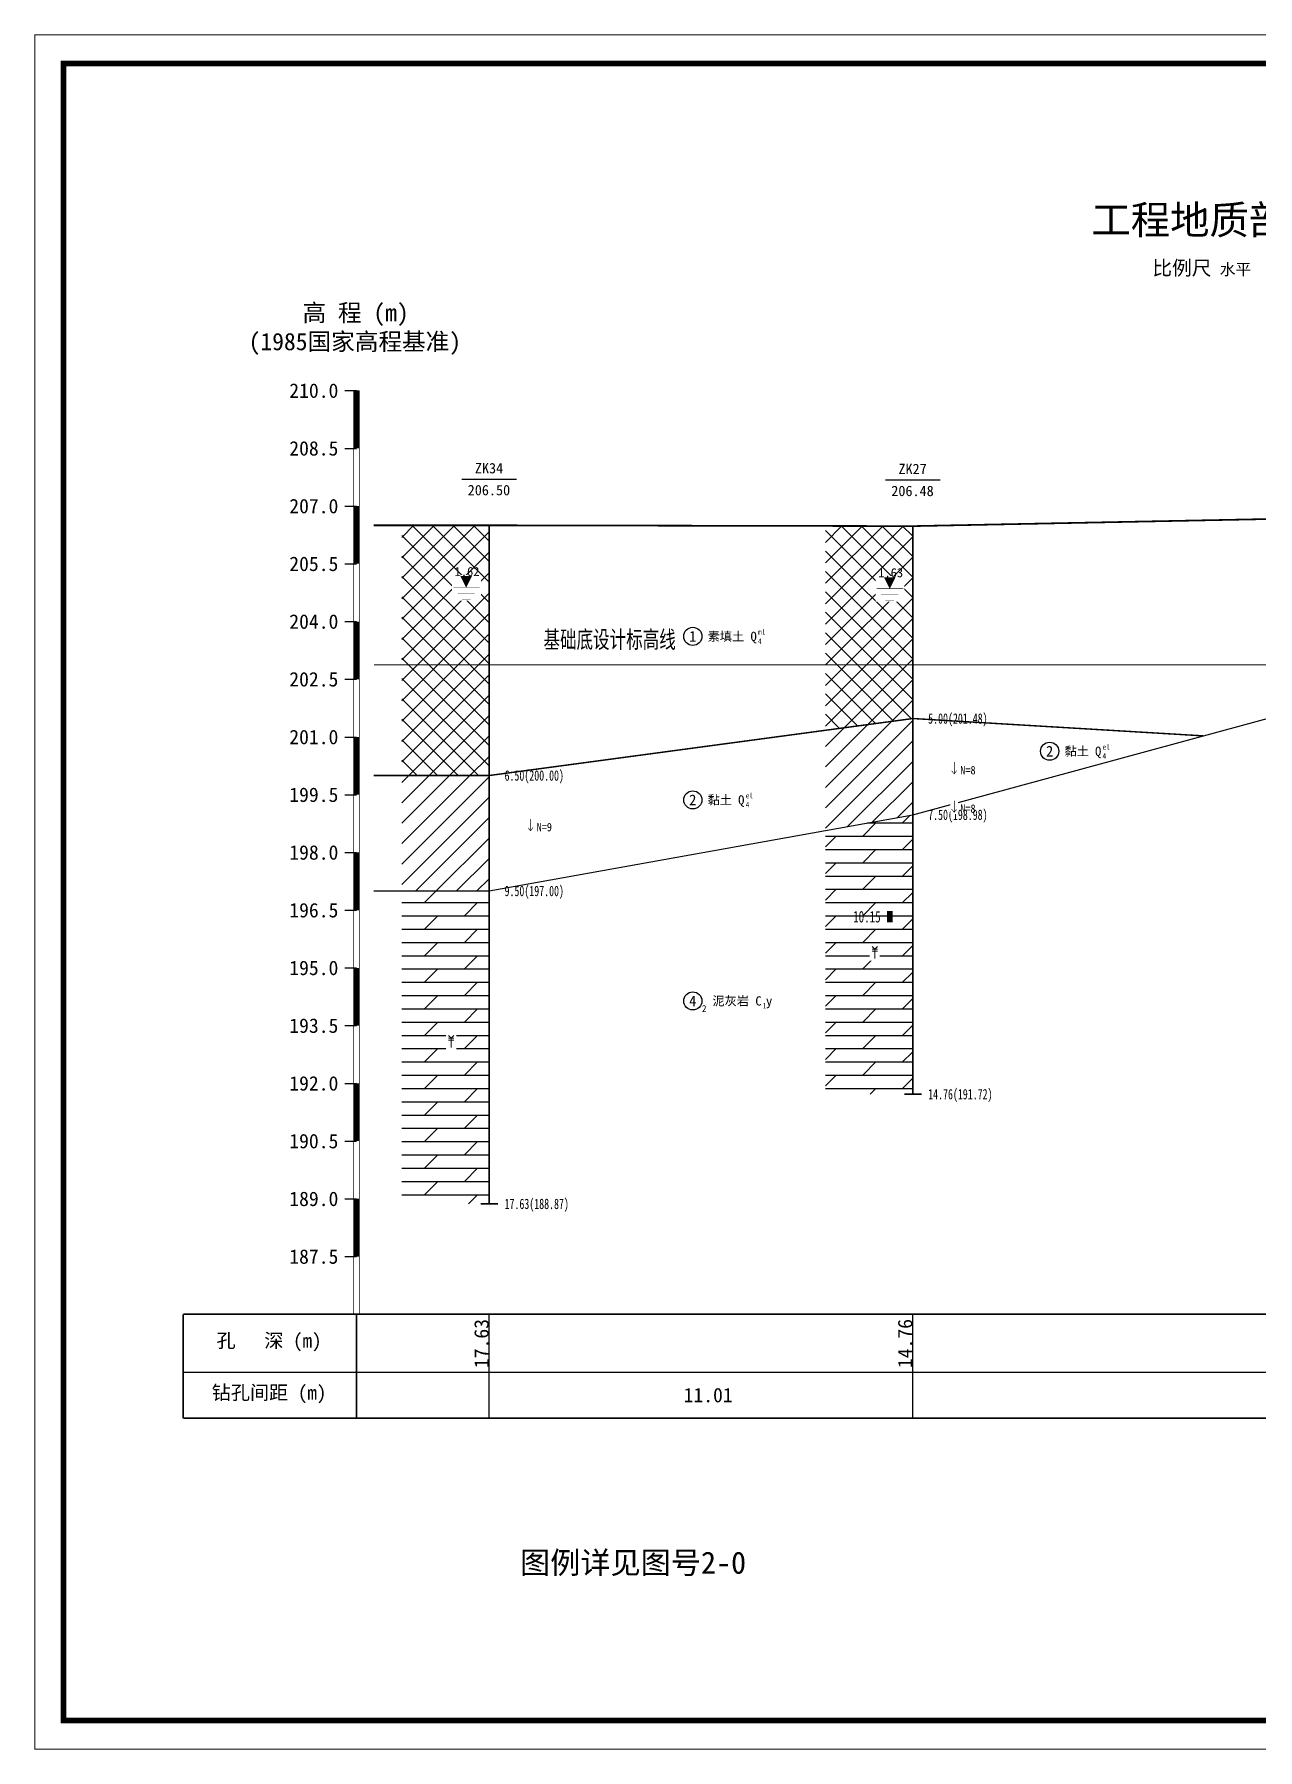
# Model space of a CAD drawing. Header units: millimetres. Extents: x -255 to 9196, y 129 to 426.
# Drawn here: x 6625.4 to 6837.3, y 129.3 to 426.4 of the extents above; entities that cross this region are included whole.
import ezdxf
from ezdxf.enums import TextEntityAlignment as Align

# ---------------------------------------------------------------- set-up
doc = ezdxf.new("R2010")
doc.units = ezdxf.units.MM
doc.linetypes.add('sx', pattern=[10, 5, 0, 5, 0])
for name, color, linetype in [('GiCAD_PouMian', 7, 'Continuous'), ('GICAD_QUYANG', 7, 'Continuous'), ('地质-图框', 7, 'Continuous'), ('地质-地层符号', 3, 'Continuous'), ('地质-地层线', 7, 'Continuous'), ('地质-地面线', 7, 'Continuous'), ('地质-填充花纹', 4, 'Continuous'), ('地质-文字', 7, 'Continuous'), ('地质-标注栏', 7, 'Continuous'), ('地质-标贯', 7, 'Continuous'), ('地质-水位线', 5, 'Continuous'), ('地质-钻孔', 7, 'Continuous')]:
    doc.layers.add(name, color=color, linetype=linetype)
doc.layers.add('不打印', color=7, linetype='Continuous', plot=False)
doc.styles.add('BG_ST', font='', dxfattribs={"width": 0.7})
doc.styles.add('LZ_FONTS_FS', font='simfang.ttf', dxfattribs={"width": 0.7})
doc.styles.add('LZ_PMT_LINE', font='', dxfattribs={"height": 2})
doc.styles.get("Standard").update_dxf_attribs({"font": 'simfang.ttf', "height": 2.5})
doc.styles.add('地下水位', font='', dxfattribs={"width": 0.7, "height": 1.58})
doc.styles.add('地层编号', font='', dxfattribs={"width": 0.7, "height": 1.85})
doc.styles.add('层底标注', font='', dxfattribs={"width": 0.7, "height": 1.8})
doc.styles.add('岩土名称', font='simfang.ttf', dxfattribs={"width": 0.7, "height": 1.55})
doc.styles.add('时代', font='', dxfattribs={"width": 0.7, "height": 1.6})
doc.styles.add('标注栏数据', font='simfang.ttf', dxfattribs={"width": 0.7, "height": 2.5})
doc.styles.add('标注栏项目', font='simfang.ttf', dxfattribs={"width": 0.7, "height": 3})
doc.styles.add('标贯动探', font='', dxfattribs={"width": 0.7, "height": 1.45})
doc.styles.add('标题', font='simfang.ttf', dxfattribs={"width": 0.7, "height": 8})
doc.styles.add('钻孔标注', font='', dxfattribs={"width": 0.7, "height": 1.8})
doc.styles.add('高程系统', font='simfang.ttf', dxfattribs={"width": 0.7, "height": 3})
doc.styles.get('BG_ST').set_extended_font_data('SimSun')
doc.styles.get('LZ_PMT_LINE').set_extended_font_data('SimSun')
doc.styles.get('地下水位').set_extended_font_data('FangSong_GB2312')
doc.styles.get('地层编号').set_extended_font_data('FangSong_GB2312')
doc.styles.get('层底标注').set_extended_font_data('FangSong_GB2312')
doc.styles.get('时代').set_extended_font_data('FangSong_GB2312')
doc.styles.get('标贯动探').set_extended_font_data('FangSong_GB2312')
doc.styles.get('钻孔标注').set_extended_font_data('FangSong_GB2312')
doc.linetypes.add('bzhjcx', pattern='A,0.001,[2,XX1.shx,S=1,R=0,X=1,Y=0],-2', length=2.001)
doc.linetypes.add('swx', pattern='A,7,-1.5,["●",LZ_PMT_LINE,S=0.05,R=0,X=0,Y=0],-1.5', length=10)
pattern_1 = [(0, (0, 0), (0, 2.3), []), (45, (0, 0), (4e-16, 4.5999997), [3.252691, -6.5053825])]
pattern_2 = [(45, (0, 0), (-1.76776695, 1.76776695), []), (135, (0, 0), (-1.76776695, -1.76776695), [])]
pattern_3 = [(45, (0, 0), (-1.76776695, 1.76776695), [])]

# ---------------------------------------------------------------- blocks, each defined once
blk = doc.blocks.new('WipeoutBlock')
blk.add_wipeout([(0, 0), (0, 1), (1, 1), (1, 0)])
blk = doc.blocks.new('FHzhong.dwg')
at = {"color": 1, "lineweight": 0}
for p, q in [((1.06, 1.62), (0.57, 2.04)), ((0.57, 1.62), (1.53, 1.62)), ((0.57, 1.25), (1.53, 1.25)), ((1.05, 0), (1.05, 1.62)), ((1.06, 1.62), (1.53, 2.04))]:
    blk.add_line(p, q, dxfattribs=at)
blk = doc.blocks.new('gkqy_yan.dwg不标1', base_point=(0, -1))
at = {"color": 1}
blk.add_solid([(-0.5, -2), (-0.5, 0), (0.5, -2), (0.5, 0)], dxfattribs=at)
blk = doc.blocks.new('gkbgfh')
at = {"linetype": 'Continuous'}
blk.add_wipeout([(-0.23, -0.2), (1.12, -0.2), (1.12, 2.33), (-0.23, 2.33)], dxfattribs=at).dxf.layer = '地质-标贯'
at = {"color": 1, "const_width": 0.1}
for points in [[(0.01, 0.61), (0.46, 0.08), (0.88, 0.64)], [(0.46, 2.13), (0.46, 0.08)]]:
    blk.add_lwpolyline(points, dxfattribs=at)
blk = doc.blocks.new('shuiweifh')
at = {"linetype": 'swx'}
blk.add_wipeout([(-2.47, -2.24), (2.54, -2.24), (2.54, 2.22), (-2.47, 2.22)], dxfattribs=at).dxf.layer = '地质-水位线'
at = {"color": 5}
blk.add_lwpolyline([(0, 0, 0, 2, 0), (0, 2, 2, 2, 0)], format="xyseb", dxfattribs=at)
for points, const_width in [([(-2.25, 0.02), (2.32, 0.02)], 0.075), ([(-1.5, -1), (1.5, -1)], 0.075), ([(-0.75, -2), (0.75, -2)], 0.05)]:
    blk.add_lwpolyline(points, dxfattribs=dict(at, const_width=const_width))

msp = doc.modelspace()

# ---------------------------------------------------------------- hatches: boundary and pattern name
at = {"layer": '地质-填充花纹', "linetype": 'Continuous'}
h = msp.add_hatch(dxfattribs=at)
h.set_pattern_fill('GKSTT', scale=0.5, style=0, pattern_type=2)
h.set_pattern_definition(pattern_2)
h.paths.add_polyline_path([(6704.07, 298.02), (6689.07, 298.02), (6689.07, 341.36), (6704.07, 341.36)])
h = msp.add_hatch(dxfattribs=at)
h.set_pattern_fill('GKSTT', scale=0.5, style=0, pattern_type=2)
h.set_pattern_definition(pattern_2)
h.paths.add_polyline_path([(6777.45, 341.22), (6777.45, 307.87), (6762.45, 305.85), (6762.45, 341.25)])
h = msp.add_hatch(dxfattribs=at)
h.set_pattern_fill('GKNXT', scale=0.5, style=0, pattern_type=2)
h.set_pattern_definition(pattern_3)
h.paths.add_polyline_path([(6777.45, 291.2), (6762.45, 288.5), (6762.45, 305.85), (6777.45, 307.87)])
h = msp.add_hatch(dxfattribs=at)
h.set_pattern_fill('GKNXT', scale=0.5, style=0, pattern_type=2)
h.set_pattern_definition(pattern_3)
h.paths.add_polyline_path([(6704.07, 278.02), (6689.07, 278.02), (6689.07, 298.02), (6704.07, 298.02)])
h = msp.add_hatch(dxfattribs=at)
h.set_pattern_fill('GKNHY1', scale=0.5, style=0, pattern_type=2)
h.set_pattern_definition(pattern_1)
h.paths.add_polyline_path([(6777.45, 242.82), (6762.45, 242.82), (6762.45, 288.5), (6777.45, 291.2)])
h = msp.add_hatch(dxfattribs=at)
h.set_pattern_fill('GKNHY1', scale=0.5, style=0, pattern_type=2)
h.set_pattern_definition(pattern_1)
h.paths.add_polyline_path([(6704.07, 223.82), (6689.07, 223.82), (6689.07, 278.02), (6704.07, 278.02)])

# ---------------------------------------------------------------- linework, layer by layer
at = {"color": 6, "linetype": 'swx', "const_width": 0.2, "flags": 128}
msp.add_lwpolyline([(6684.23, 317.19), (7009.76, 317.19)], dxfattribs=at)
at = {"layer": '地质-地层符号', "color": 7, "linetype": 'Continuous'}
for centre in [(6739.48, 322.12), (6801.29, 302.22), (6739.48, 293.79), (6739.48, 258.97)]:
    msp.add_ellipse(centre, major_axis=(0, 1.57), ratio=1, dxfattribs=at)
at = {"layer": '地质-地层线', "color": 4, "linetype": 'bzhjcx', "flags": 128}
msp.add_lwpolyline([(6684.22, 278.02), (6704.22, 278.02), (6777.6, 291.22), (6928.39, 332.22)], dxfattribs=at)
at = {"layer": '地质-地层线', "color": 4, "const_width": 0.25, "flags": 128}
msp.add_lwpolyline([(6684.22, 298.02), (6704.22, 298.02), (6777.6, 307.89), (6827.86, 304.89)], dxfattribs=at)
at = {"layer": '地质-地面线', "color": 3, "linetype": 'Continuous', "const_width": 0.3}
msp.add_lwpolyline([(6684.22, 341.36), (6704.22, 341.36), (6777.6, 341.22), (6928.39, 344.22), (6989.75, 344.76), (7009.75, 344.76)], dxfattribs=at)
at = {"layer": '地质-标注栏', "color": 7, "linetype": 'Continuous', "const_width": 0.3}
for points in [[(6651.22, 204.69), (6651.22, 186.69)], [(6651.22, 186.69), (7019.75, 186.69)]]:
    msp.add_lwpolyline(points, dxfattribs=at)
at = {"layer": '地质-标注栏', "color": 7, "linetype": 'Continuous'}
for points in [[(6704.22, 194.69), (6704.22, 204.69)], [(6777.6, 194.69), (6777.6, 204.69)], [(6651.22, 194.69), (7019.75, 194.69)], [(6704.22, 186.69), (6704.22, 194.69)], [(6777.6, 186.69), (6777.6, 194.69)], [(6777.6, 186.69), (6777.6, 194.69)]]:
    msp.add_lwpolyline(points, dxfattribs=at)
at = {"layer": '地质-钻孔', "color": 7, "linetype": 'Continuous'}
for p, q in [((6699.49, 349.36), (6708.96, 349.36)), ((6772.86, 349.22), (6782.33, 349.22))]:
    msp.add_line(p, q, dxfattribs=at)
at = {"layer": '地质-钻孔', "color": 7, "linetype": 'Continuous', "const_width": 0.3, "flags": 128}
for points in [[(6776.1, 242.82), (6779.1, 242.82)], [(6702.72, 223.82), (6705.72, 223.82)]]:
    msp.add_lwpolyline(points, dxfattribs=at)

# ---------------------------------------------------------------- block references
at = {"layer": 'GICAD_QUYANG', "linetype": 'Continuous'}
msp.add_blockref('gkqy_yan.dwg不标1', (6773.6, 273.56), dxfattribs=at)
at = {"layer": '地质-文字', "linetype": 'Continuous', "yscale": 160}
msp.add_blockref('WipeoutBlock', (6680.72, 204.69), dxfattribs=at)

# ---------------------------------------------------------------- texts
at = {"style": 'LZ_FONTS_FS'}
for s, height, p in [('比例尺', 2.5, (6819.08, 384.69, -12.5)), ('水平', 2, (6830.75, 384.71, -12.5))]:
    msp.add_text(s, height=height, dxfattribs=at).set_placement(p)
at = {"linetype": 'Continuous', "style": 'BG_ST', "width": 0.7}
msp.add_text('基础底设计标高线', height=3, dxfattribs=at).set_placement((6713.61, 319.19), align=Align.BOTTOM_LEFT)
msp.add_text('图例详见图号2-0', height=3.83).set_placement((6729.13, 159.75), align=Align.CENTER)
at = {"layer": 'GiCAD_PouMian', "color": 7, "style": '标题'}
msp.add_text('工程地质剖面图', height=5, dxfattribs=at).set_placement((6808.52, 391.77))
at = {"layer": 'GICAD_QUYANG', "color": 1, "linetype": 'Continuous', "width": 0.7}
msp.add_text('10.15', height=2, dxfattribs=at).set_placement((6767.25, 272.56))
at = {"layer": '地质-地层符号', "color": 7, "linetype": 'Continuous'}
for s, height, style, p in [('1', 1.85, '地层编号', (6738.84, 321.2)), ('素填土', 1.55, '岩土名称', (6742.04, 321.35)), ('Q', 1.6, '时代', (6749.47, 321.32)), ('2', 1.85, '地层编号', (6800.65, 301.3)), ('黏土', 1.55, '岩土名称', (6803.86, 301.45)), ('Q', 1.6, '时代', (6809.15, 301.42)), ('2', 1.85, '地层编号', (6738.84, 292.87)), ('黏土', 1.55, '岩土名称', (6742.04, 293.02)), ('Q', 1.6, '时代', (6747.33, 292.99)), ('4', 1.85, '地层编号', (6738.84, 258.05)), ('泥灰岩', 1.55, '岩土名称', (6742.87, 258.2)), ('C', 1.6, '时代', (6750.31, 258.17)), ('y', 1.6, '时代', (6752.15, 258.17)), ('2', 1.2, '地层编号', (6741.04, 257.05))]:
    msp.add_text(s, height=height, dxfattribs=dict(at, style=style)).set_placement(p)
at = {"layer": '地质-地层符号', "color": 7, "linetype": 'Continuous', "style": '时代', "width": 0.8}
for s, p in [('4', (6750.78, 320.82)), ('ml', (6750.78, 322.39)), ('el', (6810.45, 302.49)), ('4', (6810.45, 300.92)), ('el', (6748.64, 294.06)), ('4', (6748.64, 292.49)), ('1', (6751.61, 257.67))]:
    msp.add_text(s, height=0.96, dxfattribs=at).set_placement(p)
at = {"layer": '地质-文字', "color": 7, "linetype": 'Continuous', "style": '高程系统'}
for s, p in [('高 程 (m)', (6671.88, 376.69)), ('(1985国家高程基准)', (6662.54, 371.69))]:
    msp.add_text(s, height=3, dxfattribs=at).set_placement(p)
at = {"layer": '地质-文字', "color": 7, "linetype": 'Continuous', "style": '层底标注', "width": 0.7}
for s, p in [('5.00(201.48)', (6780.25, 306.99)), ('6.50(200.00)', (6706.87, 297.12)), ('7.50(198.98)', (6780.25, 290.32)), ('9.50(197.00)', (6706.87, 277.12)), ('14.76(191.72)', (6780.25, 241.92)), ('17.63(188.87)', (6706.87, 222.92))]:
    msp.add_text(s, height=1.8, dxfattribs=at).set_placement(p)
at = {"layer": '地质-标注栏', "color": 7, "linetype": 'Continuous', "style": '标注栏数据'}
for s, p in [('17.63', (6704.12, 195.37)), ('14.76', (6777.5, 195.37))]:
    msp.add_text(s, height=2.5, rotation=90, dxfattribs=at).set_placement(p)
at = {"layer": '地质-标注栏', "color": 7, "linetype": 'Continuous', "style": '标注栏项目'}
for s, p in [('孔   深 (m)', (6656.98, 198.19)), ('钻孔间距 (m)', (6656.14, 189.19))]:
    msp.add_text(s, height=2.43, dxfattribs=at).set_placement(p, align=Align.BOTTOM_LEFT)
at = {"layer": '地质-标注栏', "color": 7, "linetype": 'Continuous', "style": '标注栏数据'}
msp.add_text('11.01', height=2.5, dxfattribs=at).set_placement((6737.88, 189.44))
at = {"layer": '地质-标贯', "color": 6, "linetype": 'Continuous', "style": '标贯动探', "width": 0.9}
for s, p in [('N=8', (6785.8, 298.22)), ('N=8', (6785.8, 291.56)), ('N=9', (6712.42, 288.36))]:
    msp.add_text(s, height=1.45, dxfattribs=at).set_placement(p)
at = {"layer": '地质-钻孔', "color": 7, "linetype": 'Continuous', "style": '钻孔标注'}
for s, p in [('ZK34', (6701.73, 350.36)), ('ZK27', (6775.1, 350.22)), ('206.50', (6700.49, 346.56)), ('206.48', (6773.86, 346.42))]:
    msp.add_text(s, height=1.8, dxfattribs=at).set_placement(p)

# ---------------------------------------------------------------- next in the draw order: linework, layer by layer
at = {"layer": '地质-文字', "color": 0, "linetype": 'Continuous'}
for p, q in [((6679.22, 364.69), (6681.22, 364.69)), ((6679.22, 354.69), (6681.22, 354.69)), ((6679.22, 344.69), (6681.22, 344.69)), ((6679.22, 334.69), (6681.22, 334.69)), ((6679.22, 324.69), (6681.22, 324.69)), ((6679.22, 314.69), (6681.22, 314.69)), ((6679.22, 304.69), (6681.22, 304.69)), ((6679.22, 294.69), (6681.22, 294.69)), ((6679.22, 284.69), (6681.22, 284.69)), ((6679.22, 274.69), (6681.22, 274.69)), ((6679.22, 264.69), (6681.22, 264.69)), ((6679.22, 254.69), (6681.22, 254.69)), ((6679.22, 244.69), (6681.22, 244.69)), ((6679.22, 234.69), (6681.22, 234.69)), ((6679.22, 224.69), (6681.22, 224.69)), ((6679.22, 214.69), (6681.22, 214.69))]:
    msp.add_line(p, q, dxfattribs=at)
at = {"layer": '地质-文字', "color": 0, "linetype": 'Continuous', "flags": 128}
for points, const_width in [([(6680.72, 364.69), (6681.72, 364.69)], 0.1), ([(6680.72, 364.69), (6680.72, 204.69)], 0.1), ([(6681.22, 364.69), (6681.22, 354.69)], 1), ([(6681.72, 364.69), (6681.72, 204.69)], 0.1), ([(6681.22, 344.69), (6681.22, 334.69)], 1), ([(6681.22, 324.69), (6681.22, 314.69)], 1), ([(6681.22, 304.69), (6681.22, 294.69)], 1), ([(6681.22, 284.69), (6681.22, 274.69)], 1), ([(6681.22, 264.69), (6681.22, 254.69)], 1), ([(6681.22, 244.69), (6681.22, 234.69)], 1), ([(6681.22, 224.69), (6681.22, 214.69)], 1), ([(6681.22, 204.69), (6681.22, 204.69)], 1)]:
    msp.add_lwpolyline(points, dxfattribs=dict(at, const_width=const_width))
at = {"layer": '地质-标注栏', "color": 7, "linetype": 'Continuous', "const_width": 0.3}
for points in [[(6651.22, 204.69), (7019.75, 204.69)], [(6681.22, 204.69), (6681.22, 186.69)]]:
    msp.add_lwpolyline(points, dxfattribs=at)

# ---------------------------------------------------------------- next in the draw order: block references
at = {"layer": '地质-填充花纹', "linetype": 'Continuous', "yscale": 2.838761826268114}
for p, xscale in [((6770.11, 265.94), 1.762031016555556), ((6696.74, 250.53), 1.762031016557375)]:
    msp.add_blockref('WipeoutBlock', p, dxfattribs=dict(at, xscale=xscale))

# ---------------------------------------------------------------- next in the draw order: block references
at = {"layer": '地质-填充花纹', "linetype": 'Continuous'}
for p in [(6769.95, 266.34), (6696.57, 250.92)]:
    msp.add_blockref('FHzhong.dwg', p, dxfattribs=at)
at = {"layer": '地质-文字', "linetype": 'Continuous', "xscale": 9.048648648648305, "yscale": 2.778378378378386}
for p in [(6669.58, 363.44), (6669.58, 353.44), (6669.58, 343.44), (6669.58, 333.44), (6669.58, 323.44), (6669.58, 313.44), (6669.58, 303.44), (6669.58, 293.44), (6669.58, 283.44), (6669.58, 273.44), (6669.58, 263.44), (6669.58, 253.44), (6669.58, 243.44), (6669.58, 233.44), (6669.58, 223.44), (6669.58, 213.44)]:
    msp.add_blockref('WipeoutBlock', p, dxfattribs=at)

# ---------------------------------------------------------------- next in the draw order: linework, layer by layer
at = {"layer": '不打印', "linetype": 'Continuous', "const_width": 0.15}
msp.add_lwpolyline([(6625.49, 129.34), (7045.49, 129.34), (7045.49, 426.34), (6625.49, 426.34), (6625.49, 129.34)], dxfattribs=at)
at = {"layer": '地质-图框', "linetype": 'Continuous', "const_width": 1}
msp.add_lwpolyline([(6630.49, 134.34), (7040.49, 134.34), (7040.49, 421.34), (6630.49, 421.34), (6630.49, 134.34), (7040.49, 134.34)], dxfattribs=at)

# ---------------------------------------------------------------- next in the draw order: texts
at = {"layer": '地质-文字', "color": 7, "linetype": 'Continuous', "style": '高程系统'}
for s, p in [('210.0', (6669.58, 363.44)), ('208.5', (6669.58, 353.44)), ('207.0', (6669.58, 343.44)), ('205.5', (6669.58, 333.44)), ('204.0', (6669.58, 323.44)), ('202.5', (6669.58, 313.44)), ('201.0', (6669.58, 303.44)), ('199.5', (6669.58, 293.44)), ('198.0', (6669.58, 283.44)), ('196.5', (6669.58, 273.44)), ('195.0', (6669.58, 263.44)), ('193.5', (6669.58, 253.44)), ('192.0', (6669.58, 243.44)), ('190.5', (6669.58, 233.44)), ('189.0', (6669.58, 223.44)), ('187.5', (6669.58, 213.44))]:
    msp.add_text(s, height=2.5, dxfattribs=at).set_placement(p)

# ---------------------------------------------------------------- next in the draw order: block references
at = {"layer": '地质-标贯', "color": 7, "linetype": 'Continuous'}
for p in [(6784.3, 298.22), (6784.3, 291.56), (6710.92, 288.36)]:
    msp.add_blockref('gkbgfh', p, dxfattribs=at)
at = {"layer": '地质-水位线', "color": 7, "linetype": 'swx'}
for p in [(6700.22, 330.56), (6773.6, 330.36)]:
    msp.add_blockref('shuiweifh', p, dxfattribs=at)

# ---------------------------------------------------------------- next in the draw order: linework, layer by layer
at = {"layer": '地质-钻孔', "color": 7, "linetype": 'sx', "const_width": 0.3, "flags": 128}
for points in [[(6704.22, 341.36), (6704.22, 223.82)], [(6777.6, 341.22), (6777.6, 242.82)]]:
    msp.add_lwpolyline(points, dxfattribs=at)

# ---------------------------------------------------------------- next in the draw order: texts
at = {"layer": '地质-水位线', "color": 5, "linetype": 'swx', "style": '地下水位'}
for s, p in [('1.62', (6698.22, 332.56)), ('1.63', (6771.6, 332.36))]:
    msp.add_text(s, height=1.58, dxfattribs=at).set_placement(p)

doc.saveas('drawing.dxf')
